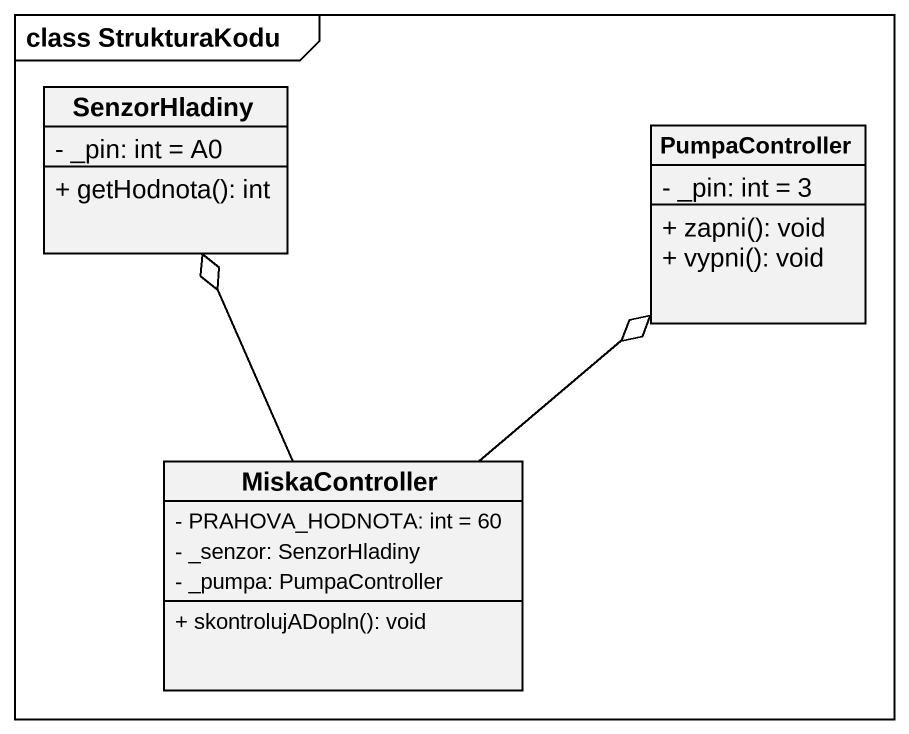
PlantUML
@startuml
mainframe class StrukturaKodu
hide circle
hide empty members
skinparam classAttributeIconSize 0
class SenzorHladiny {
  - _pin: int = A0
  + getHodnota(): int
}
class PumpaController {
  - _pin: int = 3
  + zapni(): void
  + vypni(): void
}
class MiskaController {
  - PRAHOVA_HODNOTA: int = 60
  - _senzor: SenzorHladiny
  - _pumpa: PumpaController
  + skontrolujADopln(): void
}
MiskaController -up-o SenzorHladiny
MiskaController -up-o PumpaController
@enduml
